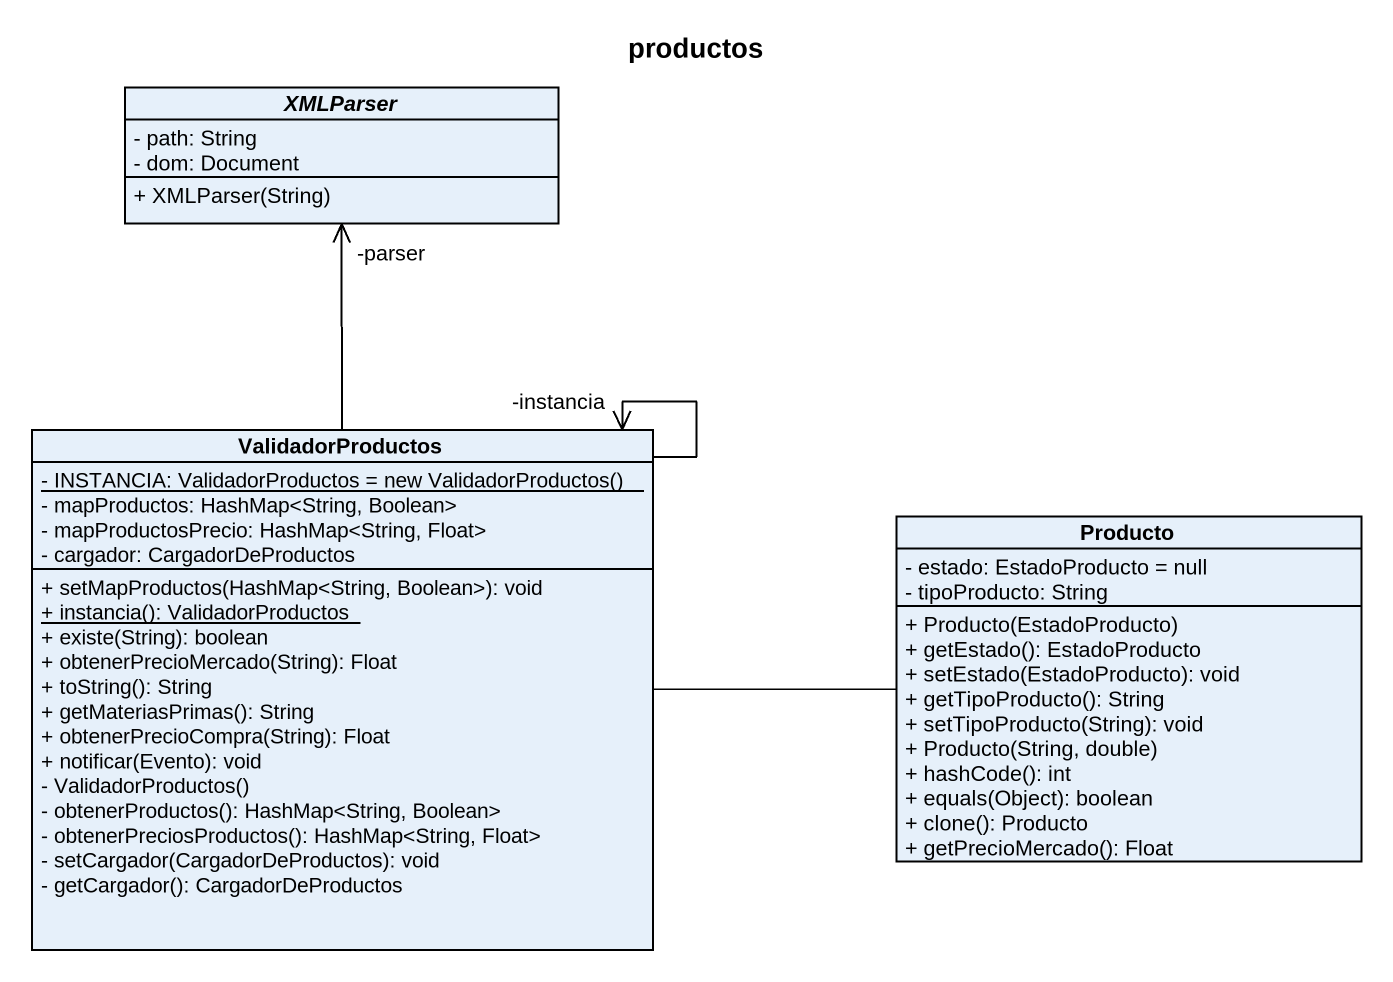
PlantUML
@startuml
title productos
hide circle
hide empty members
skinparam classAttributeIconSize 0
abstract class XMLParser {
  - path: String
  - dom: Document
  + XMLParser(String)
}
class ValidadorProductos {
  {static} {field} - INSTANCIA: ValidadorProductos = new ValidadorProductos()
  - mapProductos: HashMap<String, Boolean>
  - mapProductosPrecio: HashMap<String, Float>
  - cargador: CargadorDeProductos
  + setMapProductos(HashMap<String, Boolean>): void
  {static} + instancia(): ValidadorProductos
  + existe(String): boolean
  + obtenerPrecioMercado(String): Float
  + toString(): String
  + getMateriasPrimas(): String
  + obtenerPrecioCompra(String): Float
  + notificar(Evento): void
  - ValidadorProductos()
  - obtenerProductos(): HashMap<String, Boolean>
  - obtenerPreciosProductos(): HashMap<String, Float>
  - setCargador(CargadorDeProductos): void
  - getCargador(): CargadorDeProductos
}
class Producto {
  - estado: EstadoProducto = null
  - tipoProducto: String
  + Producto(EstadoProducto)
  + getEstado(): EstadoProducto
  + setEstado(EstadoProducto): void
  + getTipoProducto(): String
  + setTipoProducto(String): void
  + Producto(String, double)
  + hashCode(): int
  + equals(Object): boolean
  + clone(): Producto
  + getPrecioMercado(): Float
}
ValidadorProductos -up-> "-parser" XMLParser
ValidadorProductos --> "-instancia" ValidadorProductos
Producto -left- ValidadorProductos
@enduml
